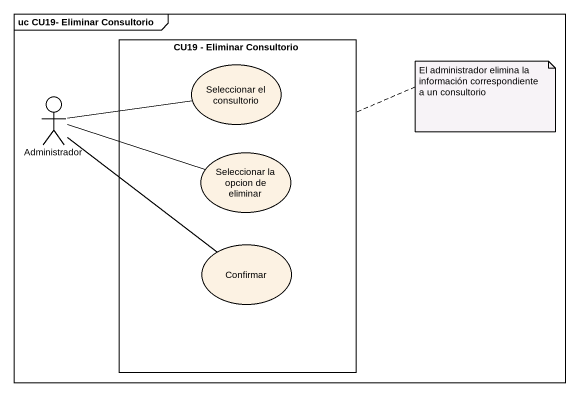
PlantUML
@startuml
mainframe uc CU19- Eliminar Consultorio
rectangle "CU19 - Eliminar Consultorio" as CU19_Eliminar_Consultorio {
  usecase "Seleccionar el consultorio" as Seleccionar_el_consultorio
  usecase "Seleccionar la opcion de eliminar" as Seleccionar_la_opcion_de
  usecase Confirmar
}
actor Administrador
Administrador -right- Seleccionar_el_consultorio
Administrador -right- Seleccionar_la_opcion_de
Administrador -- Confirmar
note right of CU19_Eliminar_Consultorio : El administrador elimina la información correspondiente a un consultorio
@enduml
